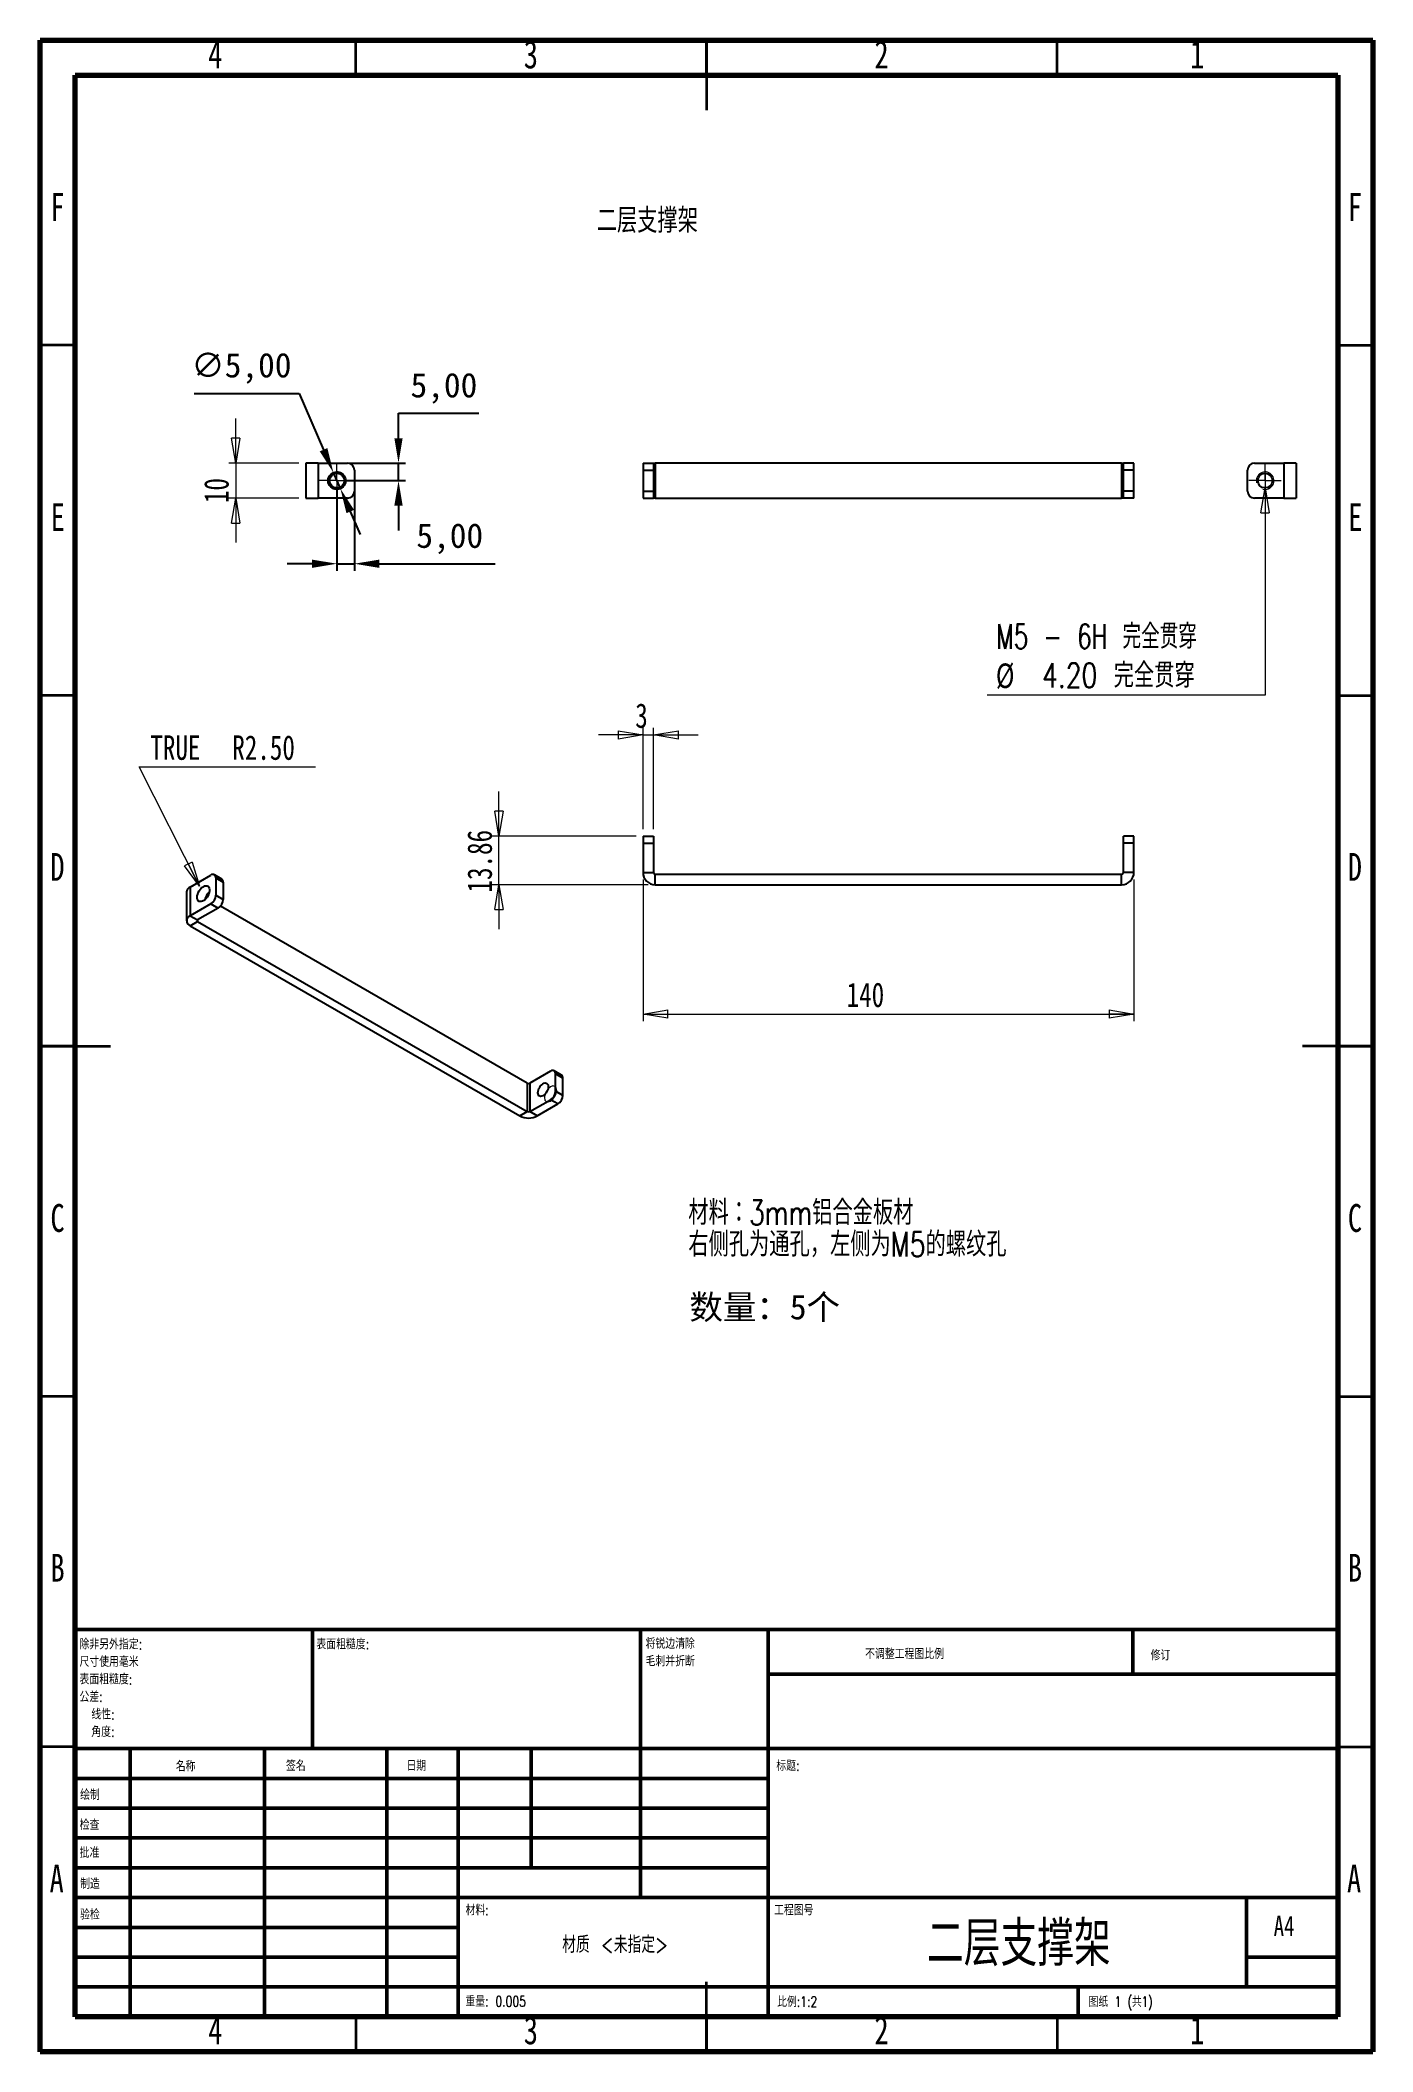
# Model space of a CAD drawing. Header units: millimetres. Extents: x 15 to 205, y 5 to 292.
import ezdxf

# ---------------------------------------------------------------- set-up
doc = ezdxf.new("R2010")
doc.units = ezdxf.units.MM
doc.header["$PDSIZE"] = -1
doc.styles.add('SLDTEXTSTYLE0', font='TXT', dxfattribs={"width": 0.75, "bigfont": 'bigfont'})
doc.styles.add('SLDTEXTSTYLE1', font='TXT', dxfattribs={"width": 0.75})
doc.styles.add('SLDTEXTSTYLE2', font='TXT', dxfattribs={"width": 0.694444, "bigfont": 'bigfont'})
doc.styles.add('SLDTEXTSTYLE3', font='TXT', dxfattribs={"width": 0.6875, "bigfont": 'bigfont'})
doc.dimstyles.new('ISO-25', dxfattribs={"dimtxt": 2.5, "dimasz": 2.5, "dimexe": 1.25, "dimexo": 0.625, "dimtad": 1, "dimtxsty": 'Standard', "dimcen": 2.5, "dimadec": 0, "dimazin": 0, "dimtfac": 1, "dimtmove": 0, "dimatfit": 3, "dimfxl": 1, "dimarcsym": 0})
doc.dimstyles.new('SLDDIMSTYLE0', dxfattribs={"dimtxt": 3.5, "dimasz": 3.556, "dimexe": 0, "dimexo": 0.0625, "dimgap": 0.875, "dimtad": 1, "dimlfac": 2, "dimrnd": 1e-09, "dimzin": 12, "dimdsep": 46, "dimtxsty": 'SLDTEXTSTYLE1', "dimblk1": 'CLOSED', "dimblk2": 'CLOSED', "dimsah": 1, "dimcen": 0.09, "dimadec": 0, "dimazin": 3, "dimtfac": 1, "dimtmove": 0, "dimatfit": 0, "dimldrblk": 'CLOSED', "dimfxl": 1, "dimfrac": 2, "dimtolj": 1, "dimtzin": 12, "dimarcsym": 0})
doc.dimstyles.new('SLDDIMSTYLE1', dxfattribs={"dimtxt": 3.5, "dimasz": 3.556, "dimexe": 0, "dimexo": 0.0625, "dimgap": 0.875, "dimtad": 1, "dimlfac": 2, "dimrnd": 1e-09, "dimzin": 12, "dimdsep": 46, "dimtxsty": 'SLDTEXTSTYLE1', "dimblk1": 'CLOSED', "dimblk2": 'CLOSED', "dimsah": 1, "dimcen": 0.09, "dimadec": 0, "dimazin": 3, "dimtfac": 1, "dimtofl": 0, "dimtmove": 0, "dimatfit": 3, "dimldrblk": 'CLOSED', "dimfxl": 1, "dimfrac": 2, "dimtolj": 1, "dimtzin": 12, "dimarcsym": 0})
doc.dimstyles.new('SLDDIMSTYLE2', dxfattribs={"dimtxt": 3.5, "dimasz": 3.556, "dimexe": 0, "dimexo": 0.0625, "dimgap": 0.875, "dimtad": 0, "dimtih": 1, "dimtoh": 1, "dimdec": 6, "dimlfac": 2, "dimrnd": 1e-09, "dimzin": 12, "dimdsep": 46, "dimtxsty": 'SLDTEXTSTYLE1', "dimblk1": 'NONE', "dimblk2": 'CLOSED', "dimsah": 1, "dimcen": 0, "dimadec": 0, "dimazin": 3, "dimtfac": 1, "dimtmove": 0, "dimatfit": 3, "dimldrblk": 'NONE', "dimfxl": 1, "dimfrac": 2, "dimtolj": 1, "dimtzin": 12, "dimarcsym": 0})
doc.dimstyles.new('SLDDIMSTYLE3', dxfattribs={"dimtxt": 3.5, "dimasz": 3.556, "dimexe": 0, "dimexo": 0.0625, "dimgap": 0.875, "dimtad": 0, "dimtih": 1, "dimtoh": 1, "dimlfac": 2, "dimrnd": 1e-09, "dimzin": 4, "dimdsep": 46, "dimtxsty": 'SLDTEXTSTYLE1', "dimblk1": 'CLOSED', "dimblk2": 'CLOSED', "dimsah": 1, "dimcen": 0, "dimadec": 0, "dimazin": 1, "dimtfac": 1, "dimtofl": 0, "dimtmove": 0, "dimatfit": 3, "dimldrblk": 'CLOSED', "dimfxl": 1, "dimfrac": 2, "dimtolj": 1, "dimtzin": 12, "dimarcsym": 0})

# ---------------------------------------------------------------- blocks, each defined once
blk = doc.blocks.new('SW_NOTE_0')
at = {"color": 0, "linetype": 'Continuous', "lineweight": 0, "char_height": 3.5, "attachment_point": 1, "style": 'SLDTEXTSTYLE0'}
for s, insert in [('材料：3mm铝合金板材', (0, 4.51)), ('右侧孔为通孔，左侧为M5的螺纹孔', (0, -0.01))]:
    blk.add_mtext(s, dxfattribs=dict(at, insert=insert))
blk = doc.blocks.new('SW_NOTE_1')
at = {"color": 0, "linetype": 'Continuous', "lineweight": 0, "char_height": 1.5, "attachment_point": 1, "style": 'SLDTEXTSTYLE0'}
for s, insert in [('除非另外指定:', (0, 1.93)), ('尺寸使用毫米', (0, -0.57)), ('表面粗糙度:', (0, -3.07)), ('公差:', (0, -5.57)), ('线性:', (1.69, -8.07)), ('角度:', (1.69, -10.57))]:
    blk.add_mtext(s, dxfattribs=dict(at, insert=insert))
blk = doc.blocks.new('SW_NOTE_2')
at = {"color": 0, "linetype": 'Continuous', "lineweight": 0, "char_height": 1.5, "attachment_point": 1, "style": 'SLDTEXTSTYLE0'}
for s, insert in [('将锐边清除', (0, 1.93)), ('毛刺并折断', (0, -0.57))]:
    blk.add_mtext(s, dxfattribs=dict(at, insert=insert))
blk = doc.blocks.new('_Closed')
at = {"color": 0, "linetype": 'ByBlock', "lineweight": -2}
for p, q in [((-1, 0.166667), (0, 0)), ((-1, 0.166667), (-1, -0.166667)), ((0, 0), (-1, -0.166667)), ((0, 0), (-1, 0))]:
    blk.add_line(p, q, dxfattribs=at)
blk = doc.blocks.new('_D')
at = {"color": 7, "linetype": 'Continuous', "lineweight": 18, "transparency": 16777216}
for p, q in [((100.95, 192.88), (94.6, 192.88)), ((100.95, 179.44), (100.95, 193.88)), ((100.95, 192.88), (102.45, 192.88)), ((102.45, 179.44), (102.45, 193.88)), ((102.45, 192.88), (108.8, 192.88))]:
    blk.add_line(p, q, dxfattribs=at)
at = {"color": 7, "linetype": 'Continuous', "lineweight": 18, "transparency": 16777216, "xscale": 3.556, "yscale": 3.556}
blk.add_blockref('_Closed', (100.95, 192.88, 9.66), dxfattribs=at)
at = {"color": 7, "linetype": 'Continuous', "lineweight": 18, "transparency": 16777216, "xscale": 3.556, "yscale": 3.556, "rotation": 180.0000000000001}
blk.add_blockref('_Closed', (102.45, 192.88, 9.66), dxfattribs=at)
at = {"color": 7, "linetype": 'Continuous', "lineweight": 18, "transparency": 16777216, "insert": (99.84, 197.39), "char_height": 3.5, "attachment_point": 1, "style": 'SLDTEXTSTYLE1'}
blk.add_mtext('3', dxfattribs=at)
blk = doc.blocks.new('_D_1')
at = {"color": 7, "linetype": 'Continuous', "lineweight": 18, "transparency": 16777216}
for p, q in [((100.95, 172.26), (100.95, 152.05)), ((170.95, 172.26), (170.95, 152.05)), ((100.95, 153.05), (170.95, 153.05))]:
    blk.add_line(p, q, dxfattribs=at)
at = {"color": 7, "linetype": 'Continuous', "lineweight": 18, "transparency": 16777216, "xscale": 3.556, "yscale": 3.556, "rotation": 180.0000000000002}
blk.add_blockref('_Closed', (100.95, 153.05, 9.66), dxfattribs=at)
at = {"color": 7, "linetype": 'Continuous', "lineweight": 18, "transparency": 16777216, "xscale": 3.556, "yscale": 3.556}
blk.add_blockref('_Closed', (170.95, 153.05, 9.66), dxfattribs=at)
at = {"color": 7, "linetype": 'Continuous', "lineweight": 18, "transparency": 16777216, "insert": (129.98, 157.56), "char_height": 3.5, "attachment_point": 1, "style": 'SLDTEXTSTYLE1'}
blk.add_mtext('140', dxfattribs=at)
blk = doc.blocks.new('_D_2')
at = {"color": 7, "linetype": 'Continuous', "lineweight": 18, "transparency": 16777216}
for p, q in [((80.41, 178.44), (80.41, 184.79)), ((99.95, 178.44), (79.41, 178.44)), ((80.41, 171.51), (80.41, 178.44)), ((101.7, 171.51), (79.41, 171.51)), ((80.41, 171.51), (80.41, 165.16))]:
    blk.add_line(p, q, dxfattribs=at)
at = {"color": 7, "linetype": 'Continuous', "lineweight": 18, "transparency": 16777216, "xscale": 3.556, "yscale": 3.556}
for p, rotation in [((80.41, 178.44, 9.66), 270.0000000000004), ((80.41, 171.51, 9.66), 90.0000000000004)]:
    blk.add_blockref('_Closed', p, dxfattribs=dict(at, rotation=rotation))
at = {"color": 7, "linetype": 'Continuous', "lineweight": 18, "transparency": 16777216, "insert": (75.9, 170.4), "char_height": 3.5, "attachment_point": 1, "rotation": 90, "style": 'SLDTEXTSTYLE1'}
blk.add_mtext('13.86', dxfattribs=at)
blk = doc.blocks.new('_D_3')
at = {"color": 7, "linetype": 'Continuous', "lineweight": 18, "transparency": 16777216}
for p, q in [((42.87, 231.67), (42.87, 238.02)), ((51.87, 231.67), (41.87, 231.67)), ((42.87, 231.67), (42.87, 226.67)), ((51.87, 226.67), (41.87, 226.67)), ((42.87, 226.67), (42.87, 220.32))]:
    blk.add_line(p, q, dxfattribs=at)
at = {"color": 7, "linetype": 'Continuous', "lineweight": 18, "transparency": 16777216, "xscale": 3.556, "yscale": 3.556}
for p, rotation in [((42.87, 231.67, 5.52), 270.0000000000004), ((42.87, 226.67, 5.52), 90.0000000000004)]:
    blk.add_blockref('_Closed', p, dxfattribs=dict(at, rotation=rotation))
at = {"color": 7, "linetype": 'Continuous', "lineweight": 18, "transparency": 16777216, "insert": (38.36, 225.96), "char_height": 3.5, "attachment_point": 1, "rotation": 90, "style": 'SLDTEXTSTYLE1'}
blk.add_mtext('10', dxfattribs=at)
blk = doc.blocks.new('SW_CENTERMARKSYMBOL_0')
at = {"color": 0, "linetype": 'Continuous', "lineweight": 0}
for p, q in [((-1.25, 0), (-2.5, 0)), ((0, 0), (-1.25, 0)), ((0, 1.25), (0, 2.5)), ((0, 0), (0, 1.25)), ((0, 0), (0, -1.25)), ((0, 0), (1.25, 0)), ((1.25, 0), (2.5, 0)), ((0, -1.25), (0, -2.5))]:
    blk.add_line(p, q, dxfattribs=at)
blk = doc.blocks.new('_D_4')
at = {"color": 7, "linetype": 'Continuous', "lineweight": 18, "transparency": 16777216}
for p, q in [((189.65, 230.22), (189.65, 228.12)), ((189.65, 228.12), (189.65, 198.57)), ((189.65, 198.57), (150.03, 198.57))]:
    blk.add_line(p, q, dxfattribs=at)
at = {"color": 7, "linetype": 'Continuous', "lineweight": 18, "transparency": 16777216, "xscale": 3.556, "yscale": 3.556, "rotation": 90.0000000000004}
blk.add_blockref('_Closed', (189.65, 228.12, -5.52), dxfattribs=at)
at = {"color": 7, "linetype": 'Continuous', "lineweight": 18, "transparency": 16777216, "char_height": 3.5, "attachment_point": 1}
for s, insert, style in [('M5 - 6H 完全贯穿', (151.34, 208.69), 'SLDTEXTSTYLE3'), ('%%c', (151.26, 203.08), 'SLDTEXTSTYLE1'), ('4.20 完全贯穿', (157.85, 203.13), 'SLDTEXTSTYLE0')]:
    blk.add_mtext(s, dxfattribs=dict(at, insert=insert, style=style))
blk = doc.blocks.new('_None')
blk = doc.blocks.new('SW_CENTERMARKSYMBOL_1')
at = {"color": 0, "linetype": 'Continuous', "lineweight": 0}
for p, q in [((-1.25, 0), (-2.3, 0)), ((0, 0), (-1.25, 0)), ((0, 1.25), (0, 2.3)), ((0, 0), (0, 1.25)), ((0, 0), (0, -1.25)), ((0, 0), (1.25, 0)), ((1.25, 0), (2.3, 0)), ((0, -1.25), (0, -2.3))]:
    blk.add_line(p, q, dxfattribs=at)
blk = doc.blocks.new('_D_5')
at = {"color": 7, "linetype": 'Continuous', "lineweight": 18, "transparency": 16777216}
for p, q in [((37.72, 171.31), (29.11, 188.32)), ((29.11, 188.32), (54.26, 188.32))]:
    blk.add_line(p, q, dxfattribs=at)
at = {"color": 7, "linetype": 'Continuous', "lineweight": 18, "transparency": 16777216, "xscale": 3.556, "yscale": 3.556, "rotation": 296.8333022339714}
blk.add_blockref('_Closed', (37.72, 171.31, 20.77), dxfattribs=at)
at = {"color": 7, "linetype": 'Continuous', "lineweight": 18, "transparency": 16777216, "char_height": 3.5, "attachment_point": 1, "style": 'SLDTEXTSTYLE1'}
for s, insert in [('TRUE', (30.7, 192.83)), ('R2.50', (42.38, 192.83))]:
    blk.add_mtext(s, dxfattribs=dict(at, insert=insert))
blk = doc.blocks.new('*D14')
at = {"color": 0, "lineweight": -2, "transparency": 16777216}
for p, q in [((66.08, 235.22), (66.08, 238.78)), ((66.08, 238.78), (77.52, 238.78)), ((59.01, 231.67), (67.08, 231.67)), ((66.08, 229.17), (66.08, 231.67)), ((58.3, 229.17), (67.08, 229.17)), ((66.08, 225.61), (66.08, 222.05))]:
    blk.add_line(p, q, dxfattribs=at)
at = {"color": 0, "transparency": 16777216}
for points in [[(65.49, 235.22), (66.67, 235.22), (66.08, 231.67)], [(65.49, 225.61), (66.67, 225.61), (66.08, 229.17)]]:
    blk.add_solid(points, dxfattribs=at)
at = {"layer": 'Defpoints', "color": 0, "transparency": 16777216}
for p in [(58.01, 231.67), (66.08, 231.67), (57.3, 229.17)]:
    blk.add_point(p, dxfattribs=at)
at = {"color": 0, "transparency": 16777216, "insert": (72.56, 242.34), "char_height": 3.5, "attachment_point": 5}
blk.add_mtext('5,00', dxfattribs=at)
blk = doc.blocks.new('*D15')
at = {"color": 0, "lineweight": -2, "transparency": 16777216}
for p, q in [((57.3, 228.17), (57.3, 216.31)), ((59.8, 228.47), (59.8, 216.31)), ((53.74, 217.31), (50.19, 217.31)), ((57.3, 217.31), (59.8, 217.31)), ((63.36, 217.31), (79.88, 217.31))]:
    blk.add_line(p, q, dxfattribs=at)
at = {"color": 0, "transparency": 16777216}
for points in [[(53.74, 217.9), (53.74, 216.71), (57.3, 217.31)], [(63.36, 217.9), (63.36, 216.71), (59.8, 217.31)]]:
    blk.add_solid(points, dxfattribs=at)
at = {"layer": 'Defpoints', "color": 0, "transparency": 16777216}
for p in [(57.3, 229.17), (59.8, 229.47), (59.8, 217.31)]:
    blk.add_point(p, dxfattribs=at)
at = {"color": 0, "transparency": 16777216, "insert": (73.39, 220.87), "char_height": 3.5, "attachment_point": 5}
blk.add_mtext('5,00', dxfattribs=at)
blk = doc.blocks.new('*D16')
at = {"color": 0, "lineweight": -2, "transparency": 16777216}
for p, q in [((36.97, 241.62), (51.91, 241.62)), ((51.91, 241.62), (55.39, 233.58)), ((57.8, 228.02), (56.8, 230.31)), ((59.21, 224.76), (60.62, 221.49))]:
    blk.add_line(p, q, dxfattribs=at)
at = {"color": 0, "transparency": 16777216}
for points in [[(55.94, 233.81), (54.85, 233.34), (56.8, 230.31)], [(59.75, 224.99), (58.66, 224.52), (57.8, 228.02)]]:
    blk.add_solid(points, dxfattribs=at)
at = {"layer": 'Defpoints', "color": 0, "transparency": 16777216}
for p in [(56.8, 230.31), (57.8, 228.02)]:
    blk.add_point(p, dxfattribs=at)
at = {"color": 0, "transparency": 16777216, "insert": (43.68, 245.19), "char_height": 3.5, "attachment_point": 5}
blk.add_mtext('∅5,00', dxfattribs=at)

msp = doc.modelspace()

# ---------------------------------------------------------------- linework, layer by layer
at = {"color": 7, "linetype": 'Continuous', "lineweight": 70}
for p, q in [((15, 5), (15, 292)), ((15, 292), (205, 292)), ((205, 292), (205, 5)), ((20, 10), (20, 287)), ((20, 287), (200, 287)), ((200, 287), (200, 10)), ((200, 10), (20, 10)), ((205, 5), (15, 5))]:
    msp.add_line(p, q, dxfattribs=at)
at = {"color": 7, "linetype": 'Continuous', "lineweight": 35}
for p, q in [((60, 287), (60, 292)), ((110, 292), (110, 282)), ((110, 287), (110, 292)), ((160, 287), (160, 292)), ((20, 248.5), (15, 248.5)), ((200, 248.5), (205, 248.5)), ((20, 198.5), (15, 198.5)), ((200, 198.5), (205, 198.5)), ((15, 148.5), (25, 148.5)), ((20, 148.5), (15, 148.5)), ((205, 148.5), (195, 148.5)), ((200, 148.5), (205, 148.5)), ((20, 98.5), (15, 98.5)), ((200, 98.5), (205, 98.5)), ((20, 48.5), (15, 48.5)), ((200, 48.5), (205, 48.5)), ((110, 5), (110, 15)), ((60, 10), (60, 5)), ((110, 10), (110, 5)), ((160, 10), (160, 5))]:
    msp.add_line(p, q, dxfattribs=at)
at = {"color": 7, "linetype": 'Continuous', "lineweight": 25}
for p, q in [((54.62073067, 231.66594289), (52.87073067, 231.66594289)), ((52.87073067, 231.66594289), (52.87073067, 226.66594289)), ((54.62073067, 231.66594289), (54.62073067, 226.66594289)), ((54.62073067, 231.66594289), (58.79993434, 231.66594289)), ((59.79993434, 230.66594289), (59.79993434, 227.66594289)), ((100.9467176, 231.66594289), (100.9467176, 230.66594289)), ((100.9467176, 231.66594289), (102.4467176, 231.66594289)), ((100.9467176, 230.66594289), (102.4467176, 230.66594289)), ((100.9467176, 230.66594289), (100.9467176, 227.66594289)), ((102.4467176, 231.66594289), (102.4467176, 230.66594289)), ((102.4467176, 231.66594289), (102.6967176, 231.66594289)), ((102.4467176, 230.66594289), (102.4467176, 227.66594289)), ((102.6967176, 231.66594289), (102.6967176, 226.66594289)), ((169.1967176, 231.66594289), (102.6967176, 231.66594289)), ((169.1967176, 231.66594289), (169.1967176, 226.66594289)), ((169.1967176, 231.66594289), (169.4467176, 231.66594289)), ((170.9467176, 231.66594289), (169.4467176, 231.66594289)), ((169.4467176, 230.66594289), (169.4467176, 231.66594289)), ((170.9467176, 230.66594289), (169.4467176, 230.66594289)), ((169.4467176, 227.66594289), (169.4467176, 230.66594289)), ((170.9467176, 230.66594289), (170.9467176, 231.66594289)), ((170.9467176, 227.66594289), (170.9467176, 230.66594289)), ((187.15499468, 227.66594289), (187.15499468, 230.66594289)), ((188.15499468, 231.66594289), (192.33419836, 231.66594289)), ((192.33419836, 231.66594289), (192.33419836, 226.66594289)), ((194.08419836, 231.66594289), (192.33419836, 231.66594289)), ((194.08419836, 231.66594289), (194.08419836, 226.66594289)), ((100.9467176, 227.66594289), (100.9467176, 226.66594289)), ((100.9467176, 227.66594289), (102.4467176, 227.66594289)), ((102.4467176, 227.66594289), (102.4467176, 226.66594289)), ((170.9467176, 227.66594289), (169.4467176, 227.66594289)), ((169.4467176, 226.66594289), (169.4467176, 227.66594289)), ((170.9467176, 226.66594289), (170.9467176, 227.66594289)), ((52.87073067, 226.66594289), (54.62073067, 226.66594289)), ((58.79993434, 226.66594289), (54.62073067, 226.66594289)), ((100.9467176, 226.66594289), (102.4467176, 226.66594289)), ((102.6967176, 226.66594289), (102.4467176, 226.66594289)), ((102.6967176, 226.66594289), (169.1967176, 226.66594289)), ((169.4467176, 226.66594289), (169.1967176, 226.66594289)), ((170.9467176, 226.66594289), (169.4467176, 226.66594289)), ((192.33419836, 226.66594289), (188.15499468, 226.66594289)), ((192.33419836, 226.66594289), (194.08419836, 226.66594289)), ((100.9467176, 178.43725246), (102.4467176, 178.43725246)), ((100.9467176, 178.43725246), (100.9467176, 177.43725246)), ((102.4467176, 178.43725246), (102.4467176, 177.43725246)), ((170.9467176, 178.43725246), (169.4467176, 178.43725246)), ((169.4467176, 177.43725246), (169.4467176, 178.43725246)), ((170.9467176, 177.43725246), (170.9467176, 178.43725246)), ((100.9467176, 177.43725246), (102.4467176, 177.43725246)), ((100.9467176, 177.43725246), (100.9467176, 173.25804879)), ((102.4467176, 177.43725246), (102.4467176, 173.25804879)), ((170.9467176, 177.43725246), (169.4467176, 177.43725246)), ((169.4467176, 173.25804879), (169.4467176, 177.43725246)), ((170.9467176, 173.25804879), (170.9467176, 177.43725246)), ((36.36902179, 171.17797757), (39.32416505, 172.88394546)), ((40.88478459, 172.32114743), (39.82412441, 172.93345351)), ((40.03127183, 172.4756087), (40.03127183, 170.02598627)), ((40.03127183, 172.4756087), (41.091932, 171.86330262)), ((100.9467176, 173.25804879), (102.4467176, 173.25804879)), ((102.6967176, 171.50804879), (102.6967176, 173.00804879)), ((102.6967176, 173.00804879), (169.1967176, 173.00804879)), ((169.1967176, 171.50804879), (169.1967176, 173.00804879)), ((170.9467176, 173.25804879), (169.4467176, 173.25804879)), ((35.85645866, 170.46362047), (35.85645866, 166.38091641)), ((36.36902179, 171.17797757), (36.36902179, 167.09527351)), ((38.71831369, 169.6176582), (38.56620002, 169.70547155)), ((40.03127183, 170.02598627), (41.091932, 169.41368018)), ((41.091932, 171.86330262), (41.091932, 169.41368018)), ((102.6967176, 171.50804879), (169.1967176, 171.50804879)), ((39.32416505, 168.8012414), (36.36902179, 167.09527351)), ((36.36902179, 167.09527351), (37.42968196, 166.48296743)), ((40.38482522, 168.18893532), (37.42968196, 166.48296743)), ((37.42968196, 166.48296743), (37.42968196, 166.2788654)), ((39.32416505, 168.8012414), (40.38482522, 168.18893532)), ((84.45228291, 143.21599974), (40.70986595, 168.46795955)), ((36.36902179, 165.66655931), (37.42968196, 166.2788654)), ((36.36902179, 165.66655931), (83.39162274, 138.5209896)), ((37.42968196, 166.2788654), (84.45228291, 139.13329568)), ((87.76097956, 144.92196763), (84.8058363, 143.21599974)), ((89.3215991, 144.3591696), (88.26093892, 144.97147568)), ((88.46808634, 142.06400844), (88.46808634, 144.51363087)), ((89.52874651, 143.90132479), (88.46808634, 144.51363087)), ((89.52874651, 141.45170235), (89.52874651, 143.90132479)), ((84.45228291, 143.21599974), (84.45228291, 139.13329568)), ((84.8058363, 143.21599974), (84.8058363, 139.13329568)), ((84.8058363, 139.13329568), (87.76097956, 140.83926357)), ((88.82163973, 140.22695749), (87.76097956, 140.83926357)), ((89.52874651, 141.45170235), (88.46808634, 142.06400844)), ((83.39162274, 138.5209896), (84.45228291, 139.13329568)), ((85.86649647, 138.5209896), (84.8058363, 139.13329568)), ((85.86649647, 138.5209896), (88.82163973, 140.22695749))]:
    msp.add_line(p, q, dxfattribs=at)
at = {"color": 7, "linetype": 'Continuous', "lineweight": 50}
for p, q in [((20, 65.25), (200, 65.25)), ((20, 65.25), (20, 10)), ((53.8, 48.25), (53.8, 65.25)), ((100.6, 65.25), (100.6, 27)), ((118.8, 65.25), (118.8, 10)), ((170.8, 58.875), (170.8, 65.25)), ((200, 58.875), (118.8, 58.875)), ((200, 48.25), (20, 48.25)), ((27.8, 48.25), (27.8, 10)), ((46.99095243, 48.25), (46.99095243, 10)), ((64.39892616, 48.25), (64.39892616, 10)), ((74.6, 10), (74.6, 48.25)), ((85, 31.25), (85, 48.25)), ((118.8, 44), (20, 44)), ((118.8, 39.75), (20, 39.75)), ((118.8, 35.5), (20, 35.5)), ((118.8, 31.25), (20, 31.25)), ((74.6, 27), (20, 27)), ((74.6, 27), (200, 27)), ((187, 14.25), (187, 27)), ((74.6, 22.749928), (20, 22.749928)), ((74.6, 18.5), (20, 18.5)), ((200, 18.5), (187, 18.5)), ((20, 14.25), (200, 14.25)), ((163, 10), (163, 14.25))]:
    msp.add_line(p, q, dxfattribs=at)
at = {"color": 7, "linetype": 'Continuous', "lineweight": 25, "flags": 128}
for points in [[(37.3796214, 169.72003228), (37.39771455, 169.9359378), (37.45125325, 170.16389403), (37.53804563, 170.3945684), (37.6545384, 170.6185171), (37.79596233, 170.82657162), (37.9565275, 171.01021419), (38.12966037, 171.16192647), (38.30827284, 171.27549733), (38.48505251, 171.34627717), (38.65276199, 171.37136825), (38.80453524, 171.34974335), (38.93415864, 171.28228779), (39.0363254, 171.17176321), (39.1068528, 171.0226945), (39.14285343, 170.84118454), (39.14285343, 170.63466438), (39.1068528, 170.41158898), (39.0363254, 170.18109107), (38.93415864, 169.95260726), (38.80453524, 169.7354917), (38.65276199, 169.53863314), (38.48505251, 169.37009098), (38.30827284, 169.23676536), (38.12966037, 169.14411464), (37.9565275, 169.09593197), (37.79596233, 169.09418994), (37.6545384, 169.13895987), (37.53804563, 169.22840887), (37.45125325, 169.3588749), (37.39771455, 169.52501666), (37.3796214, 169.72003228)], [(85.95785727, 141.83969526), (85.97521562, 142.03402477), (86.02647902, 142.23930917), (86.10925044, 142.44594959), (86.21965959, 142.64428377), (86.35254386, 142.8250378), (86.50168973, 142.97975984), (86.6601233, 143.10121526), (86.82043639, 143.18372492), (86.97513295, 143.22343078), (87.11697953, 143.21847623), (87.23934354, 143.16909294), (87.33650338, 143.07759002), (87.40391597, 142.94824604), (87.43842916, 142.78710899), (87.43842916, 142.60171345), (87.40391597, 142.40072831), (87.33650338, 142.19355142), (87.23934354, 141.98987013), (87.11697953, 141.79920836), (86.97513295, 141.63048123), (86.82043639, 141.49157825), (86.6601233, 141.38899436), (86.50168973, 141.32752627), (86.35254386, 141.31004816), (86.21965959, 141.33737728), (86.10925044, 141.40823576), (86.02647902, 141.51931033), (85.97521562, 141.66540728), (85.95785727, 141.83969526)]]:
    msp.add_lwpolyline(points, dxfattribs=at)
at = {"color": 7, "linetype": 'Continuous', "lineweight": 18, "flags": 128}
msp.add_lwpolyline([(86.87709608, 141.14574836), (86.94437771, 140.79399342), (87.13597956, 140.57347168), (87.422732, 140.51775559), (87.76097956, 140.63532742), (88.09922712, 140.90828791), (88.38597956, 141.29508132), (88.57758141, 141.73682185), (88.64486304, 142.1662585), (88.57758141, 142.51801345), (88.38597956, 142.73853518), (88.09922712, 142.79425127), (87.76097956, 142.67667945), (87.422732, 142.40371895), (87.13597956, 142.01692554), (86.94437771, 141.57518502), (86.87709608, 141.14574836)], dxfattribs=at)
at = {"color": 7, "linetype": 'Continuous', "lineweight": 25}
for centre, radius in [((57.29993434, 229.16594289), 1.25), ((57.29993434, 229.16594289), 1.05), ((189.65499468, 229.16594289), 1.05)]:
    msp.add_circle(centre, radius, dxfattribs=at)
at = {"color": 7, "linetype": 'Continuous', "lineweight": 18}
for centre in [(57.29993434, 229.16594289), (189.65499468, 229.16594289)]:
    msp.add_arc(centre, 1.25, 255, 195, dxfattribs=at)
at = {"color": 7, "linetype": 'Continuous', "lineweight": 25}
for centre, radius, start, end in [((58.79993434, 230.66594289), 1, 0, 90), ((188.15499468, 230.66594289), 1, 90, 180), ((58.79993434, 227.66594289), 1, 270, 0), ((188.15499468, 227.66594289), 1, 180, 270), ((39.60019746, 172.5455359), 0.4367092, 350.7859630095, 129.2032852357), ((40.6019301, 171.91738936), 0.49297793, 353.7011524946, 54.986667112), ((102.6967176, 173.25804879), 1.75, 180, 270), ((102.6967176, 173.25804879), 0.25, 180, 270), ((169.1967176, 173.25804879), 0.25, 270, 0), ((169.1967176, 173.25804879), 1.75, 270, 0), ((36.71006709, 170.39220703), 0.85659047, 113.462125065, 175.2177339774), ((40.44540239, 168.97070472), 2.01851078, 130.8701484107, 169.135228122), ((38.49605573, 170.09584712), 1.53680481, 302.60547834, 357.3945215143), ((39.5567159, 169.48354104), 1.53680481, 302.60547834, 357.3945215143), ((36.64771828, 166.38091641), 0.7667971, 111.3125518932, 248.6874481068), ((37.46841372, 166.38091641), 0.10915383, 110.7834207995, 249.2165792005), ((88.03701197, 144.58355807), 0.4367092, 350.7859630095, 129.2032852357), ((89.05306096, 143.96188882), 0.47952555, 352.7441704454, 55.9436491612), ((84.62905961, 143.55717751), 0.38425548, 242.6096722366, 297.3903277634), ((86.93287024, 142.13386929), 1.53680481, 302.60547834, 357.3945215143), ((87.99353041, 141.52156321), 1.53680481, 302.60547834, 357.3945215143), ((84.62905961, 140.89611368), 2.6781457, 242.4805390039, 297.5194609961), ((84.62905961, 139.47447345), 0.38425548, 242.6096722366, 297.3903277634)]:
    msp.add_arc(centre, radius, start, end, dxfattribs=at)

# ---------------------------------------------------------------- block references
at = {"color": 7, "linetype": 'Continuous', "lineweight": 0}
for name, p in [('SW_CENTERMARKSYMBOL_0', (57.29993434, 229.16594289)), ('SW_CENTERMARKSYMBOL_1', (189.65499468, 229.16594289)), ('SW_NOTE_0', (107.4067563, 121.97396557)), ('SW_NOTE_1', (20.59366875, 61.98736987)), ('SW_NOTE_2', (101.30921569, 62.06948964))]:
    msp.add_blockref(name, p, dxfattribs=at)

# ---------------------------------------------------------------- texts
for s, insert, char_height, attachment_point, style in [('4', (39.96003695, 291.94638224), 3.96875, 2, 'SLDTEXTSTYLE1'), ('3', (84.96003695, 291.94638224), 3.96875, 2, 'SLDTEXTSTYLE1'), ('2', (134.96003695, 291.94638224), 3.96875, 2, 'SLDTEXTSTYLE1'), ('1', (179.96003695, 291.94638224), 3.96875, 2, 'SLDTEXTSTYLE1'), ('F', (17.45774021, 270.19638224), 3.96875, 2, 'SLDTEXTSTYLE1'), ('F', (202.45774021, 270.19638224), 3.96875, 2, 'SLDTEXTSTYLE1'), ('二层支撑架', (101.56279174, 268.02752369), 3.5, 2, 'SLDTEXTSTYLE0'), ('E', (17.50780891, 225.94638224), 3.96875, 2, 'SLDTEXTSTYLE1'), ('E', (202.50780891, 225.94638224), 3.96875, 2, 'SLDTEXTSTYLE1'), ('D', (17.45268728, 176.03679815), 3.96875, 2, 'SLDTEXTSTYLE1'), ('D', (202.45268728, 176.03679815), 3.96875, 2, 'SLDTEXTSTYLE1'), ('C', (17.4586589, 125.94638224), 3.96875, 2, 'SLDTEXTSTYLE1'), ('C', (202.4586589, 125.94638224), 3.96875, 2, 'SLDTEXTSTYLE1'), ('B', (17.47060182, 76.03679815), 3.96875, 2, 'SLDTEXTSTYLE1'), ('B', (202.47060182, 76.03679815), 3.96875, 2, 'SLDTEXTSTYLE1'), ('表面粗糙度:', (54.37129217, 63.919272), 1.5, 1, 'SLDTEXTSTYLE0'), ('不调整工程图比例', (132.61464052, 62.53299358), 1.5, 1, 'SLDTEXTSTYLE0'), ('修订', (173.3275817, 62.33490868), 1.5, 1, 'SLDTEXTSTYLE0'), ('名称', (34.32223922, 46.50148263), 1.5, 1, 'SLDTEXTSTYLE0'), ('签名', (50.03358756, 46.56175638), 1.5, 1, 'SLDTEXTSTYLE0'), ('日期', (67.21470197, 46.57617922), 1.5, 1, 'SLDTEXTSTYLE0'), ('标题:', (119.95618694, 46.57617922), 1.5, 1, 'SLDTEXTSTYLE0'), ('绘制', (20.68466813, 42.42971489), 1.5, 1, 'SLDTEXTSTYLE0'), ('检查', (20.62358332, 38.15440716), 1.5, 1, 'SLDTEXTSTYLE0'), ('A', (17.33968814, 31.69638224), 3.96875, 2, 'SLDTEXTSTYLE1'), ('批准', (20.62163034, 34.17683015), 1.5, 1, 'SLDTEXTSTYLE0'), ('A', (202.33968814, 31.69638224), 3.96875, 2, 'SLDTEXTSTYLE1'), ('制造', (20.68219407, 29.73370465), 1.5, 1, 'SLDTEXTSTYLE0'), ('材料:', (75.64586231, 25.98605629), 1.5, 1, 'SLDTEXTSTYLE0'), ('工程图号', (119.62865353, 25.98605629), 1.5, 1, 'SLDTEXTSTYLE0'), ('验检', (20.67685549, 25.34964921), 1.5, 1, 'SLDTEXTSTYLE0'), ('二层支撑架', (154.54067669, 23.60691097), 6.35, 2, 'SLDTEXTSTYLE0'), ('A4', (190.87115643, 24.40638857), 2.910416667, 1, 'SLDTEXTSTYLE1'), ('材质 <未指定>', (96.96649735, 21.48556581), 2.38125, 2, 'SLDTEXTSTYLE0'), ('重量: 0.005', (75.61781113, 12.9493119), 1.4986, 1, 'SLDTEXTSTYLE0'), ('比例:1:2', (120.07396612, 12.90008727), 1.5, 1, 'SLDTEXTSTYLE0'), ('图纸 1 (共1)', (164.47829443, 12.90008727), 1.5, 1, 'SLDTEXTSTYLE2'), ('4', (39.96003695, 10.03679815), 3.96875, 2, 'SLDTEXTSTYLE1'), ('3', (84.96003695, 10.03679815), 3.96875, 2, 'SLDTEXTSTYLE1'), ('2', (134.96003695, 10.03679815), 3.96875, 2, 'SLDTEXTSTYLE1'), ('1', (179.96003695, 10.03679815), 3.96875, 2, 'SLDTEXTSTYLE1')]:
    msp.add_mtext(s, dxfattribs=dict(at, insert=insert, char_height=char_height, attachment_point=attachment_point, style=style))
at = {"insert": (107.56471493, 113.00438091), "char_height": 3.5, "attachment_point": 1}
msp.add_mtext_dynamic_manual_height_columns('{\\fSimSun|b0|i0|c134|p2;数量：5个}', width=52.33394003, gutter_width=17.5, heights=[0], dxfattribs=at)

# ---------------------------------------------------------------- dimensions: what is measured, and where the dimension line sits
dim = msp.add_diameter_dim_2p(p1=(57.796364, 228.01874736), p2=(56.80350468, 230.31313842), dimstyle='ISO-25', override={"dimtxt": 3.5, "dimasz": 3.556, "dimexe": 1, "dimexo": 1, "dimgap": 1.524, "dimtih": 1, "dimtoh": 1, "dimlfac": 2, "dimzin": 0, "dimadec": 2, "dimtzin": 0})
dim.commit()
dim.dimension.update_dxf_attribs({"geometry": '*D16', "text_midpoint": (43.67629658, 241.62466726), "dimtype": 163})
dim = msp.add_linear_dim(base=(66.07792519, 231.66594289), p1=(57.29993434, 229.16594289), p2=(58.00817684, 231.66594289), angle=90, dimstyle='ISO-25', override={"dimtxt": 3.5, "dimasz": 3.556, "dimexe": 1, "dimexo": 1, "dimgap": 1.524, "dimtih": 1, "dimtoh": 1, "dimlfac": 2, "dimzin": 0, "dimadec": 2, "dimtzin": 0})
dim.commit()
dim.dimension.update_dxf_attribs({"geometry": '*D14', "text_midpoint": (72.56025852, 242.34360956)})
at = {"color": 7, "linetype": 'Continuous', "lineweight": 18}
for base, p1, p2, picture, middle in [((42.87073067, 226.66594289), (52.87073067, 231.66594289), (52.87073067, 226.66594289), '_D_3', (42.87073067, 228.54433104)), ((80.4121612, 178.43725246), (102.6967176, 171.50804879), (100.9467176, 178.43725246), '_D_2', (80.4121612, 176.21549241))]:
    dim = msp.add_linear_dim(base=base, p1=p1, p2=p2, angle=90, dimstyle='SLDDIMSTYLE0', dxfattribs=at)
    dim.commit()
    dim.dimension.update_dxf_attribs({"geometry": picture, "text_midpoint": middle, "dimtype": 160})
dim = msp.add_diameter_dim_2p(p1=(189.65499468, 230.21594289), p2=(189.65499468, 228.11594289), text=' M5 - 6H 完全贯穿\\P%%c 4.20 完全贯穿\\P', dimstyle='SLDDIMSTYLE2', override={"dimpost": '<>'}, dxfattribs=at)
dim.commit()
dim.dimension.update_dxf_attribs({"geometry": '_D_4', "text_midpoint": (169.04839573, 204.15227177), "dimtype": 163})
dim = msp.add_linear_dim(base=(59.79993434, 217.30651018), p1=(57.29993434, 229.16594289), p2=(59.79993434, 229.46833098), dimstyle='ISO-25', override={"dimtxt": 3.5, "dimasz": 3.556, "dimexe": 1, "dimexo": 1, "dimgap": 1.524, "dimtih": 1, "dimtoh": 1, "dimlfac": 2, "dimzin": 0, "dimadec": 2, "dimtzin": 0})
dim.commit()
dim.dimension.update_dxf_attribs({"geometry": '*D15', "text_midpoint": (73.39426767, 220.87217685)})
for base, p1, p2, dimstyle, picture, middle in [((102.4467176, 192.87629976), (100.9467176, 178.43725246), (102.4467176, 178.43725246), 'SLDDIMSTYLE0', '_D', (101.13026778, 192.87629976)), ((170.9467176, 153.05013542), (100.9467176, 173.25804879), (170.9467176, 173.25804879), 'SLDDIMSTYLE1', '_D_1', (133.85498343, 153.05013542))]:
    dim = msp.add_linear_dim(base=base, p1=p1, p2=p2, dimstyle=dimstyle, dxfattribs=at)
    dim.commit()
    dim.dimension.update_dxf_attribs({"geometry": picture, "text_midpoint": middle, "dimtype": 160})
dim = msp.add_radius_dim(center=(38.26350488, 170.23028735), mpoint=(37.71866675, 171.30732754), text='TRUE <>', dimstyle='SLDDIMSTYLE3', dxfattribs=at)
dim.commit()
dim.dimension.update_dxf_attribs({"geometry": '_D_5', "text_midpoint": (42.48144751, 191.09711397), "dimtype": 164})

doc.saveas('drawing.dxf')
